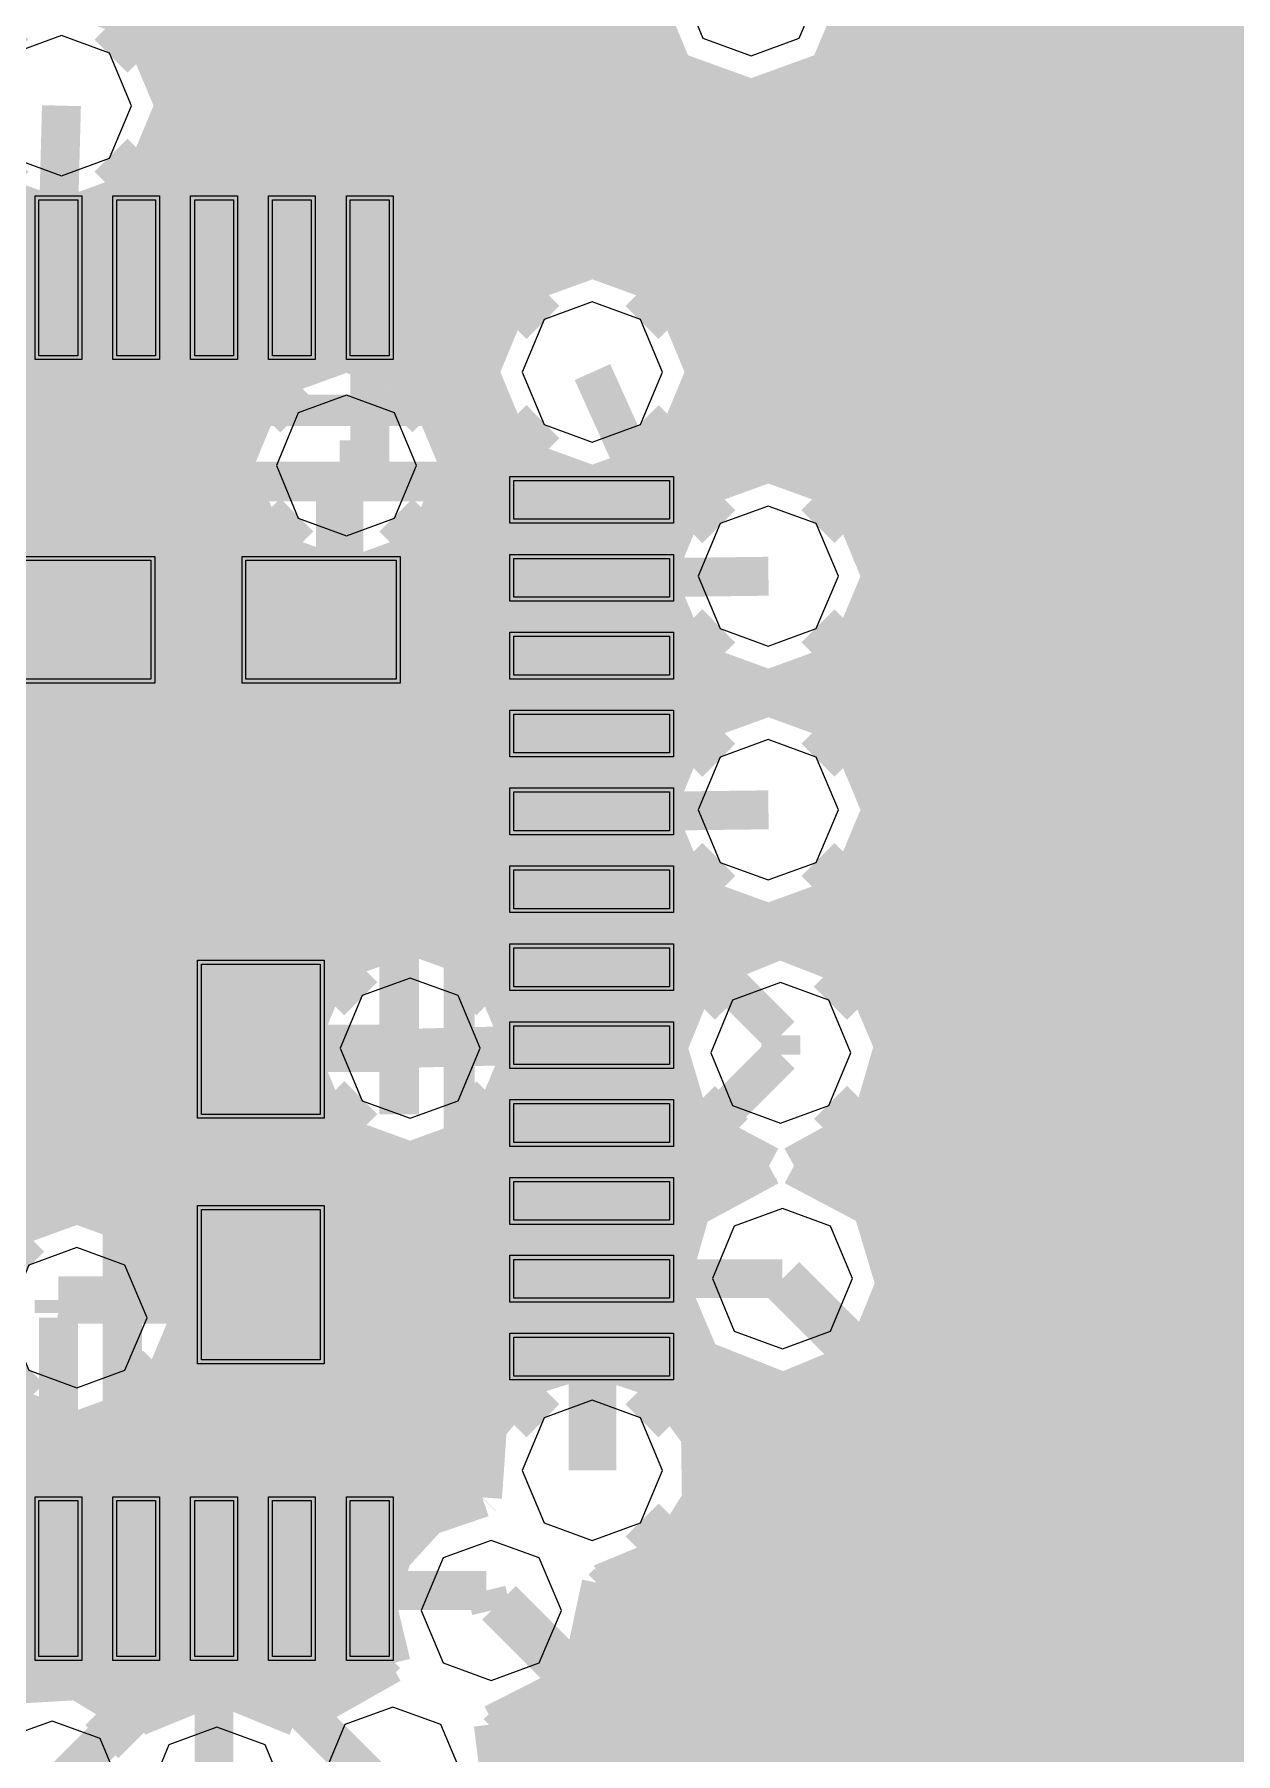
# Model space of a CAD drawing. Extents: x 0.2 to 4.14, y 0.2 to 4.15.
# Drawn here: x 1.2376 to 1.5414, y 3.1221 to 3.5566 of the extents above; entities that cross this region are included whole.
import ezdxf

# ---------------------------------------------------------------- set-up
doc = ezdxf.new("R2010")
doc.units = 0
doc.layers.get('0').update_dxf_attribs({"linetype": 'CONTINUOUS'})

msp = doc.modelspace()

# ---------------------------------------------------------------- linework, layer by layer
at = {"color": 60}
for points, const_width in [([(1.1926, 3.43604), (1.81608, 4.05951)], 0.01), ([(1.20671, 3.43744), (1.81608, 4.04682)], 0.01), ([(1.40739, 3.47265), (1.89025, 3.95551)], 0.01), ([(1.40224, 3.45481), (1.89025, 3.94276)], 0.01), ([(0.213325, 2.25315), (1.89025, 3.93007)], 0.01), ([(1.42122, 3.44829), (1.89025, 3.91732)], 0.01), ([(1.43251, 3.44683), (1.89025, 3.90462)], 0.01), ([(1.44075, 3.44239), (1.89025, 3.89187)], 0.01), ([(1.44694, 3.43582), (1.89025, 3.87912)], 0.01), ([(1.45096, 3.42708), (1.89025, 3.86643)], 0.01), ([(1.45156, 3.41499), (1.89025, 3.85368)], 0.01), ([(1.43576, 3.38644), (1.89025, 3.84099)], 0.01), ([(1.44325, 3.38118), (1.89025, 3.82824)], 0.01), ([(1.44868, 3.37392), (1.89025, 3.81549)], 0.01), ([(1.45171, 3.36421), (1.89025, 3.80279)], 0.01), ([(1.44971, 3.3495), (1.89025, 3.79004)], 0.01), ([(1.40494, 3.48292), (1.70942, 3.78743)], 0.01), ([(1.39285, 3.49625), (1.67919, 3.78267)], 0.01), ([(1.3999, 3.49061), (1.68961, 3.78033)], 0.01), ([(1.43826, 3.32536), (1.89025, 3.77735)], 0.01), ([(1.4459, 3.32026), (1.89025, 3.7646)], 0.01), ([(1.4515, 3.3131), (1.89025, 3.75185)], 0.01), ([(1.2162, 3.43419), (1.52431, 3.74229)], 0.01), ([(1.45475, 3.3036), (1.89025, 3.73915)], 0.01), ([(1.22336, 3.4286), (1.52512, 3.73036)], 0.01), ([(1.4534, 3.28956), (1.89025, 3.7264)], 0.01), ([(1.22846, 3.421), (1.52919, 3.72174)], 0.01), ([(1.26465, 3.55903), (1.42708, 3.7214)], 0.01), ([(1.27002, 3.55165), (1.43338, 3.715)], 0.01), ([(1.273, 3.54189), (1.44183, 3.71078)], 0.01), ([(1.4426, 3.26606), (1.89025, 3.71371)], 0.01), ([(1.27073, 3.52686), (1.45344, 3.70964)], 0.01), ([(1.44928, 3.25993), (1.89025, 3.70096)], 0.01), ([(1.45378, 3.25179), (1.89025, 3.68826)], 0.01), ([(1.45546, 3.24067), (1.89025, 3.67551)], 0.01), ([(1.38157, 3.15408), (1.89025, 3.66276)], 0.01), ([(1.35704, 3.11681), (1.89025, 3.65007)], 0.01), ([(1.13916, 2.88624), (1.89025, 3.63732)], 0.01), ([(0.213325, 1.94769), (1.89025, 3.62462)], 0.01), ([(1.24382, 2.96544), (1.89025, 3.61187)], 0.01), ([(1.25651, 2.96533), (1.89025, 3.59912)], 0.01), ([(1.26546, 2.96158), (1.89025, 3.58643)], 0.01), ([(1.27219, 2.95562), (1.89025, 3.57368)], 0.01), ([(1.23101, 3.41081), (1.39019, 3.56999)], 0.01), ([(1.22418, 3.55886), (1.23193, 3.55111)], 0.01181), ([(1.26476, 3.55886), (1.257, 3.55111)], 0.01181), ([(1.27686, 2.94754), (1.89025, 3.56099)], 0.01), ([(1.30794, 3.47504), (1.39193, 3.55897)], 0.01), ([(1.32156, 3.47592), (1.39654, 3.55089)], 0.01), ([(1.2787, 2.93664), (1.89025, 3.54824)], 0.01), ([(1.33089, 3.4725), (1.40321, 3.54482)], 0.01), ([(1.36957, 3.49849), (1.41211, 3.54096)], 0.01), ([(1.38341, 3.49957), (1.42458, 3.54075)], 0.01), ([(0.213325, 1.85856), (1.89025, 3.53549)], 0.01), ([(1.22418, 3.51828), (1.23193, 3.52604)], 0.01181), ([(1.26476, 3.51828), (1.257, 3.52604)], 0.01181), ([(0.213325, 1.84586), (1.89025, 3.52279)], 0.01), ([(0.342285, 1.96208), (1.89025, 3.51004)], 0.01), ([(1.10281, 3.37175), (1.24116, 3.51004)], 0.01), ([(1.11713, 3.37326), (1.25618, 3.51232)], 0.01), ([(0.356336, 1.96338), (1.89025, 3.49729)], 0.01), ([(0.365831, 1.96018), (1.89025, 3.4846)], 0.01), ([(1.33789, 3.46679), (1.35151, 3.48042)], 0.01), ([(0.372993, 1.95458), (1.89025, 3.47185)], 0.01), ([(1.34288, 3.45904), (1.35042, 3.46658)], 0.01), ([(1.22662, 3.39372), (1.28912, 3.45622)], 0.01), ([(1.34522, 3.44868), (1.35373, 3.45714)], 0.01), ([(1.33881, 3.42953), (1.35938, 3.45003)], 0.01), ([(0.213325, 2.2659), (1.39518, 3.44769)], 0.01), ([(1.07639, 3.1544), (1.36702, 3.44499)], 0.01), ([(0.213325, 2.2786), (1.37733, 3.44254)], 0.01), ([(1.03814, 3.19249), (1.28825, 3.4426)], 0.01), ([(1.40289, 3.44), (1.41069, 3.43218)], 0.01181), ([(1.44353, 3.44), (1.43576, 3.43218)], 0.01181), ([(1.05344, 3.1951), (1.29167, 3.43326)], 0.01), ([(1.06326, 3.19217), (1.29736, 3.42626)], 0.01), ([(1.07894, 3.16965), (1.33464, 3.42529)], 0.01), ([(1.07069, 3.18685), (1.30512, 3.42128)], 0.01), ([(1.07601, 3.17947), (1.31548, 3.41894)], 0.01), ([(1.12277, 3.14985), (1.39458, 3.42165)], 0.01), ([(1.24658, 3.2609), (1.39606, 3.41037)], 0.01), ([(1.40289, 3.39936), (1.41069, 3.40711)], 0.01181), ([(1.44353, 3.39936), (1.43576, 3.40711)], 0.01181), ([(1.32688, 3.3285), (1.4005, 3.40213)], 0.01), ([(1.33941, 3.32829), (1.40707, 3.39594)], 0.01), ([(1.40989, 3.38607), (1.41581, 3.39193)], 0.01), ([(1.42578, 3.38921), (1.4279, 3.39133)], 0.01), ([(1.40289, 3.38092), (1.41069, 3.37315)], 0.01181), ([(1.44353, 3.38092), (1.43576, 3.37315)], 0.01181), ([(1.34831, 3.32449), (1.39779, 3.37392)], 0.01), ([(1.35498, 3.31842), (1.39458, 3.35801)], 0.01), ([(1.35959, 3.31033), (1.3974, 3.34808)], 0.01), ([(1.40289, 3.34028), (1.41069, 3.34808)], 0.01181), ([(1.44353, 3.34028), (1.43576, 3.34808)], 0.01181), ([(1.36138, 3.29932), (1.40261, 3.3406)], 0.01), ([(0.213325, 2.13861), (1.40994, 3.33518)], 0.01), ([(1.41081, 3.32335), (1.4196, 3.33214)], 0.01), ([(1.42806, 3.32785), (1.43435, 3.33415)], 0.01), ([(1.42969, 3.27067), (1.44938, 3.28147), (1.45503, 3.301), (1.44706, 3.31972), (1.42617, 3.3279), (1.40533, 3.31939), (1.39768, 3.30057), (1.40349, 3.28114), (1.42339, 3.27061)], 0.01), ([(1.40608, 3.3195), (1.41385, 3.31174)], 0.01181), ([(1.44667, 3.3195), (1.43892, 3.31174)], 0.01181), ([(0.213325, 2.12586), (1.40224, 3.31472)], 0.01), ([(1.25781, 3.25939), (1.30452, 3.30615)], 0.01), ([(1.24148, 3.14128), (1.39768, 3.29747)], 0.01), ([(1.26606, 3.25493), (1.30474, 3.29363)], 0.01), ([(1.25233, 3.13943), (1.40022, 3.28728)], 0.01), ([(1.27219, 3.24837), (1.30859, 3.28472)], 0.01), ([(1.40608, 3.27892), (1.41385, 3.28668)], 0.01181), ([(1.44667, 3.27892), (1.43892, 3.28668)], 0.01181), ([(1.26042, 3.13471), (1.40533, 3.27968)], 0.01), ([(1.2762, 3.23958), (1.31462, 3.27806)], 0.01), ([(0.213325, 2.15132), (1.33371, 3.27169)], 0.01), ([(1.27675, 3.22743), (1.32275, 3.27344)], 0.01), ([(1.2774, 3.139), (1.41243, 3.27408)], 0.01), ([(1.43381, 3.26997), (1.43599, 3.27214)], 0.01), ([(1.42339, 3.27061), (1.40364, 3.25993), (1.39806, 3.2404), (1.40603, 3.22168), (1.42697, 3.21338), (1.44775, 3.22194), (1.4554, 3.24072), (1.44954, 3.26019), (1.42969, 3.27067)], 0.01), ([(1.42144, 3.27035), (1.42193, 3.27083)], 0.01), ([(1.22814, 3.25256), (1.23589, 3.24479)], 0.01181), ([(1.26872, 3.25256), (1.26096, 3.24479)], 0.01181), ([(1.37294, 3.22179), (1.39854, 3.24739)], 0.01), ([(1.38547, 3.22163), (1.39893, 3.23508)], 0.01), ([(1.39437, 3.21778), (1.40283, 3.22624)], 0.01), ([(1.22814, 3.21197), (1.23589, 3.21972)], 0.01181), ([(1.26872, 3.21197), (1.26096, 3.21972)], 0.01181), ([(1.38102, 3.16504), (1.39757, 3.17188), (1.40636, 3.18599), (1.40614, 3.20258), (1.39556, 3.21696), (1.37853, 3.22254), (1.36268, 3.21756), (1.35211, 3.20475), (1.35086, 3.18685)], 0.01), ([(1.40104, 3.21175), (1.4089, 3.21961)], 0.01), ([(1.3584, 3.21397), (1.36621, 3.20622)], 0.01181), ([(1.39903, 3.21397), (1.39128, 3.20622)], 0.01181), ([(1.40565, 3.20361), (1.4171, 3.21506)], 0.01), ([(1.40744, 3.19265), (1.42817, 3.21343)], 0.01), ([(0.213325, 2.16406), (1.25326, 3.20394)], 0.01), ([(1.15402, 3.11746), (1.2411, 3.20449)], 0.01), ([(1.29015, 3.139), (1.35059, 3.19949)], 0.01), ([(1.35086, 3.18685), (1.33718, 3.18218), (1.32796, 3.1721), (1.32438, 3.1589), (1.32775, 3.14486)], 0.01), ([(1.35069, 3.18685), (1.3508, 3.18696)], 0.01), ([(1.39903, 3.17339), (1.39128, 3.18115)], 0.01181), ([(1.35373, 3.12956), (1.37587, 3.14079), (1.38102, 3.16504)], 0.01), ([(1.29915, 3.13531), (1.32454, 3.16069)], 0.01), ([(1.32026, 3.14367), (1.32585, 3.14931)], 0.01), ([(1.26373, 3.13151), (1.24875, 3.14063), (1.23253, 3.13971), (1.21929, 3.13021), (1.21343, 3.11367), (1.21799, 3.09685), (1.23052, 3.08637), (1.24664, 3.08419), (1.26226, 3.09212)], 0.01), ([(1.32775, 3.14486), (1.30404, 3.13146)], 0.01), ([(1.30404, 3.13146), (1.28385, 3.13975), (1.26373, 3.13151)], 0.01), ([(1.30816, 3.09571), (1.32726, 3.08718), (1.34543, 3.0931), (1.35634, 3.10878), (1.35373, 3.12956)], 0.01), ([(1.35476, 3.12728), (1.35731, 3.12983)], 0.01)]:
    msp.add_lwpolyline(points, dxfattribs=dict(at, const_width=const_width))
at = {"color": 232}
for points, const_width in [([(1.1964, 3.43713), (1.81554, 4.05626)], 0.01), ([(1.20898, 3.43696), (1.81668, 4.04465)], 0.01), ([(1.40576, 3.48101), (1.89025, 3.9655)], 0.01), ([(1.40739, 3.46994), (1.89025, 3.95281)], 0.01), ([(0.213325, 2.26313), (1.89025, 3.94006)], 0.01), ([(0.213325, 2.25043), (1.89025, 3.92736)], 0.01), ([(1.42404, 3.44835), (1.89025, 3.91461)], 0.01), ([(1.43446, 3.44607), (1.89025, 3.90186)], 0.01), ([(1.44228, 3.44114), (1.89025, 3.88917)], 0.01), ([(1.44803, 3.43419), (1.89025, 3.87642)], 0.01), ([(1.45144, 3.42486), (1.89025, 3.86372)], 0.01), ([(1.45074, 3.4114), (1.89025, 3.85097)], 0.01), ([(1.43756, 3.38553), (1.89025, 3.83822)], 0.01), ([(1.44456, 3.37983), (1.89025, 3.82553)], 0.01), ([(1.44954, 3.37207), (1.89025, 3.81278)], 0.01), ([(1.45193, 3.36171), (1.89025, 3.80007)], 0.01), ([(1.44575, 3.34283), (1.89025, 3.78733)], 0.01), ([(1.44601, 3.55946), (1.6729, 3.78635)], 0.01), ([(1.39453, 3.49522), (1.68121, 3.7819)], 0.01), ([(1.40121, 3.48915), (1.69239, 3.78039)], 0.01), ([(1.44011, 3.32443), (1.89025, 3.77458)], 0.01), ([(1.44726, 3.3189), (1.89025, 3.76188)], 0.01), ([(1.45242, 3.31131), (1.89025, 3.74914)], 0.01), ([(1.21794, 3.43317), (1.52403, 3.73931)], 0.01), ([(1.45503, 3.30117), (1.89025, 3.73643)], 0.01), ([(1.22461, 3.42714), (1.52576, 3.72831)], 0.01), ([(1.45096, 3.2844), (1.89025, 3.72368)], 0.01), ([(1.266, 3.55761), (1.42828, 3.71989)], 0.01), ([(1.11941, 3.37283), (1.45671, 3.71018)], 0.01), ([(1.27089, 3.54981), (1.435, 3.71392)], 0.01), ([(1.27317, 3.53933), (1.44401, 3.71018)], 0.01), ([(1.44422, 3.26492), (1.89025, 3.71094)], 0.01), ([(1.45042, 3.2584), (1.89025, 3.69824)], 0.01), ([(1.45449, 3.24968), (1.89025, 3.68549)], 0.01), ([(1.45514, 3.23762), (1.89025, 3.67279)], 0.01), ([(1.38081, 3.15061), (1.89025, 3.66004)], 0.01), ([(1.35699, 3.11404), (1.89025, 3.64729)], 0.01), ([(0.213325, 1.95768), (1.89025, 3.6346)], 0.01), ([(0.213325, 1.94493), (1.89025, 3.62185)], 0.01), ([(1.24707, 2.96593), (1.89025, 3.60915)], 0.01), ([(1.25863, 2.96479), (1.89025, 3.5964)], 0.01), ([(1.22927, 3.41906), (1.39497, 3.58475)], 0.01), ([(1.26704, 2.96044), (1.89025, 3.58365)], 0.01), ([(1.27338, 2.95404), (1.89025, 3.57096)], 0.01), ([(1.23107, 3.40815), (1.39019, 3.56728)], 0.01), ([(1.27756, 2.94547), (1.89025, 3.55821)], 0.01), ([(1.31158, 3.47592), (1.39268, 3.55707)], 0.01), ([(1.32378, 3.47542), (1.39779, 3.54943)], 0.01), ([(1.27848, 2.93371), (1.89025, 3.54551)], 0.01), ([(1.33257, 3.47146), (1.40489, 3.54378)], 0.01), ([(1.37326, 3.49946), (1.41433, 3.54053)], 0.01), ([(1.38569, 3.49908), (1.42833, 3.54178)], 0.01), ([(0.213325, 1.85585), (1.89025, 3.53276)], 0.01), ([(0.213325, 1.8431), (1.89025, 3.52001)], 0.01), ([(0.213325, 2.49224), (1.23324, 3.51215)], 0.01), ([(0.346083, 1.96311), (1.89025, 3.50732)], 0.01), ([(1.10672, 3.37289), (1.24371, 3.50988)], 0.01), ([(0.358615, 1.96294), (1.89025, 3.49457)], 0.01), ([(1.3584, 3.49154), (1.36621, 3.48378)], 0.01181), ([(1.39903, 3.49154), (1.39128, 3.48378)], 0.01181), ([(0.367567, 1.95915), (1.89025, 3.48188)], 0.01), ([(1.33914, 3.46533), (1.35053, 3.47667)], 0.01), ([(0.37424, 1.95313), (1.89025, 3.46912)], 0.01), ([(1.29622, 3.46793), (1.30398, 3.46018)], 0.01181), ([(1.33681, 3.46793), (1.32905, 3.46018)], 0.01181), ([(1.34364, 3.45708), (1.35086, 3.46431)], 0.01), ([(1.3584, 3.45096), (1.36621, 3.45871)], 0.01181), ([(1.39903, 3.45096), (1.39128, 3.45871)], 0.01181), ([(1.34522, 3.4459), (1.35476, 3.45546)], 0.01), ([(1.03776, 3.2021), (1.28825, 3.45258)], 0.01), ([(1.0791, 3.1671), (1.36084, 3.44878)], 0.01), ([(0.213325, 2.28863), (1.36898, 3.44422)], 0.01), ([(0.213325, 2.27588), (1.38005, 3.44254)], 0.01), ([(1.04253, 3.19413), (1.28874, 3.44038)], 0.01), ([(1.29622, 3.42731), (1.30398, 3.43511)], 0.01181), ([(1.33681, 3.42731), (1.32905, 3.43511)], 0.01181), ([(1.05583, 3.19472), (1.2927, 3.43158)], 0.01), ([(1.06505, 3.19119), (1.29883, 3.42497)], 0.01), ([(1.07199, 3.18544), (1.30707, 3.42051)], 0.01), ([(1.07688, 3.17757), (1.31825, 3.41894)], 0.01), ([(1.22976, 3.25412), (1.39453, 3.41883)], 0.01), ([(1.24935, 3.26096), (1.39681, 3.40842)], 0.01), ([(1.33008, 3.329), (1.40175, 3.40061)], 0.01), ([(1.34152, 3.32769), (1.40875, 3.39486)], 0.01), ([(1.41456, 3.38803), (1.41803, 3.39144)], 0.01), ([(1.42822, 3.38889), (1.43147, 3.39214)], 0.01), ([(1.34993, 3.32335), (1.39583, 3.36925)], 0.01), ([(1.35617, 3.31689), (1.39492, 3.35562)], 0.01), ([(1.3603, 3.30826), (1.39833, 3.34631)], 0.01), ([(1.36111, 3.29633), (1.40403, 3.33925)], 0.01), ([(1.43056, 3.32758), (1.44103, 3.33811)], 0.01), ([(0.213325, 2.13585), (1.41178, 3.33431)], 0.01), ([(1.41629, 3.32611), (1.42215, 3.33192)], 0.01), ([(1.42969, 3.27067), (1.44938, 3.28147), (1.45503, 3.301), (1.44706, 3.31972), (1.42617, 3.3279), (1.40533, 3.31939), (1.39768, 3.30057), (1.40349, 3.28114), (1.42339, 3.27061)], 0.01), ([(1.31234, 3.32069), (1.32015, 3.31287)], 0.01181), ([(1.35297, 3.32069), (1.34522, 3.31287)], 0.01181), ([(1.22754, 3.13732), (1.39947, 3.30925)], 0.01), ([(1.25977, 3.25863), (1.30404, 3.30294)], 0.01), ([(1.24419, 3.14122), (1.39794, 3.29503)], 0.01), ([(1.26752, 3.25369), (1.30534, 3.2915)], 0.01), ([(1.31234, 3.28006), (1.32015, 3.28788)], 0.01181), ([(1.35297, 3.28006), (1.34522, 3.28788)], 0.01181), ([(1.25429, 3.13861), (1.40115, 3.28549)], 0.01), ([(1.27327, 3.24669), (1.30968, 3.28315)], 0.01), ([(1.26183, 3.13346), (1.40668, 3.27826)], 0.01), ([(1.27669, 3.23736), (1.31619, 3.27686)], 0.01), ([(0.213325, 2.1486), (1.3367, 3.27192)], 0.01), ([(1.27588, 3.22385), (1.32482, 3.27279)], 0.01), ([(1.28065, 3.13954), (1.41428, 3.27317)], 0.01), ([(1.43593, 3.26932), (1.44119, 3.27458)], 0.01), ([(1.42339, 3.27061), (1.40364, 3.25993), (1.39806, 3.2404), (1.40603, 3.22168), (1.42697, 3.21338), (1.44775, 3.22194), (1.4554, 3.24072), (1.44954, 3.26019), (1.42969, 3.27067)], 0.01), ([(1.37614, 3.22228), (1.39811, 3.24425)], 0.01), ([(1.38759, 3.22103), (1.39953, 3.23296)], 0.01), ([(1.39594, 3.21664), (1.40397, 3.22467)], 0.01), ([(1.38102, 3.16504), (1.39757, 3.17188), (1.40636, 3.18599), (1.40614, 3.20258), (1.39556, 3.21696), (1.37853, 3.22254), (1.36268, 3.21756), (1.35211, 3.20475), (1.35086, 3.18685)], 0.01), ([(1.40224, 3.21018), (1.41049, 3.21847)], 0.01), ([(1.40636, 3.20156), (1.41917, 3.21442)], 0.01), ([(1.40717, 3.18967), (1.43126, 3.21376)], 0.01), ([(1.1537, 3.12711), (1.234, 3.20742)], 0.01), ([(0.213325, 2.16135), (1.25684, 3.20481)], 0.01), ([(1.15337, 3.1141), (1.24333, 3.204)], 0.01), ([(1.29232, 3.13846), (1.35015, 3.19629)], 0.01), ([(1.35086, 3.18685), (1.33718, 3.18218), (1.32796, 3.1721), (1.32438, 3.1589), (1.32775, 3.14486)], 0.01), ([(1.35373, 3.12956), (1.37587, 3.14079), (1.38102, 3.16504)], 0.01), ([(1.38129, 3.16379), (1.38276, 3.16525)], 0.01), ([(1.30078, 3.13422), (1.32444, 3.15782)], 0.01), ([(1.32378, 3.14447), (1.32661, 3.14729)], 0.01), ([(1.26373, 3.13151), (1.24875, 3.14063), (1.23253, 3.13971), (1.21929, 3.13021), (1.21343, 3.11367), (1.21799, 3.09685), (1.23052, 3.08637), (1.24664, 3.08419), (1.26226, 3.09212)], 0.01), ([(1.32775, 3.14486), (1.30404, 3.13146)], 0.01), ([(1.30404, 3.13146), (1.28385, 3.13975), (1.26373, 3.13151)], 0.01), ([(1.26242, 3.13286), (1.25467, 3.12511)], 0.01181), ([(1.30816, 3.09571), (1.32726, 3.08718), (1.34543, 3.0931), (1.35634, 3.10878), (1.35373, 3.12956)], 0.01), ([(1.35552, 3.12532), (1.36079, 3.13058)], 0.01)]:
    msp.add_lwpolyline(points, dxfattribs=dict(at, const_width=const_width))
at = {"color": 40}
for points, const_width in [([(1.34766, 3.60596), (1.34766, 3.46371)], 0.00984), ([(1.28304, 3.49507), (1.28304, 3.56543)], 0.00984), ([(1.24371, 3.50982), (1.24447, 3.53857)], 0.00984), ([(1.24371, 3.49507), (1.24371, 3.50982)], 0.00984), ([(1.32243, 3.44803), (1.32243, 3.49507)], 0.00984), ([(1.37874, 3.47125), (1.39328, 3.43896)], 0.00984), ([(1.34766, 3.40886), (1.34766, 3.46371)], 0.00984), ([(1.31652, 3.44764), (1.3189, 3.44764)], 0.012), ([(1.3189, 3.44764), (1.3189, 3.44803)], 0.012), ([(1.3189, 3.44803), (1.32243, 3.44803)], 0.012), ([(1.37853, 3.43896), (1.39328, 3.43896)], 0.00984), ([(1.37853, 3.41928), (1.39328, 3.41928)], 0.00984), ([(1.39328, 3.41928), (1.42324, 3.41965)], 0.00984), ([(1.21701, 3.27821), (1.34766, 3.40886)], 0.00984), ([(1.37853, 3.36025), (1.39328, 3.36025)], 0.00984), ([(1.39328, 3.36025), (1.42324, 3.36062)], 0.00984), ([(1.37853, 3.32086), (1.40913, 3.32086)], 0.00984), ([(1.40913, 3.32086), (1.42637, 3.3036)], 0.00984), ([(1.42637, 3.3036), (1.42637, 3.29921)], 0.00984), ([(1.33268, 3.30035), (1.36377, 3.30117)], 0.00984), ([(1.36377, 3.30117), (1.37853, 3.30117)], 0.00984), ([(1.40913, 3.28147), (1.42637, 3.29872)], 0.00984), ([(1.42637, 3.29872), (1.42637, 3.29921)], 0.00984), ([(1.37853, 3.28147), (1.36377, 3.28147)], 0.00984), ([(1.36377, 3.28147), (1.36377, 3.26178)], 0.00984), ([(1.37853, 3.28147), (1.40913, 3.28147)], 0.00984), ([(1.36377, 3.26178), (1.37853, 3.26178)], 0.00984), ([(1.37853, 3.24214), (1.42676, 3.24214)], 0.00984), ([(1.24371, 3.16635), (1.24371, 3.23226)], 0.00984), ([(1.24371, 3.23226), (1.24843, 3.23226)], 0.00984), ([(1.37853, 3.22244), (1.37874, 3.22244)], 0.012), ([(1.37874, 3.22244), (1.37874, 3.19368)], 0.012), ([(1.26335, 3.13385), (1.26335, 3.16635)], 0.00984), ([(1.28304, 3.16635), (1.28304, 3.111)], 0.00984), ([(1.30273, 3.16635), (1.30273, 3.13569)], 0.00984), ([(1.32243, 3.16635), (1.32243, 3.1626)], 0.00984), ([(1.32243, 3.1626), (1.32324, 3.16336)], 0.00984), ([(1.32324, 3.16336), (1.35194, 3.16336)], 0.00984), ([(1.35194, 3.16336), (1.35314, 3.15826)], 0.00984), ([(1.24213, 3.11257), (1.26335, 3.13385)], 0.00984), ([(1.30273, 3.13569), (1.3253, 3.11313)], 0.00984)]:
    msp.add_lwpolyline(points, dxfattribs=dict(at, const_width=const_width))
at = {"color": 232, "const_width": 0.01}
for points in [[(1.4476, 3.5689), (1.43858, 3.59044), (1.41889, 3.5976), (1.39914, 3.59044), (1.39019, 3.5689), (1.39914, 3.54736), (1.41889, 3.54021), (1.43858, 3.54736), (1.4476, 3.5689)], [(1.4476, 3.5689), (1.43858, 3.59044), (1.41889, 3.5976), (1.39914, 3.59044), (1.39019, 3.5689), (1.39914, 3.54736), (1.41889, 3.54021), (1.43858, 3.54736), (1.4476, 3.5689)], [(1.27317, 3.53857), (1.26416, 3.56011), (1.24447, 3.56728), (1.22472, 3.56011), (1.21577, 3.53857), (1.22472, 3.51704), (1.24447, 3.50988), (1.26416, 3.51704), (1.27317, 3.53857)], [(1.27317, 3.53857), (1.26416, 3.56011), (1.24447, 3.56728), (1.22472, 3.56011), (1.21577, 3.53857), (1.22472, 3.51704), (1.24447, 3.50988), (1.26416, 3.51704), (1.27317, 3.53857)], [(1.40744, 3.47125), (1.39844, 3.49283), (1.37874, 3.5), (1.359, 3.49283), (1.35004, 3.47125), (1.359, 3.44971), (1.37874, 3.44254), (1.39844, 3.44971), (1.40744, 3.47125)], [(1.40744, 3.47125), (1.39844, 3.49283), (1.37874, 3.5), (1.359, 3.49283), (1.35004, 3.47125), (1.359, 3.44971), (1.37874, 3.44254), (1.39844, 3.44971), (1.40744, 3.47125)], [(1.34522, 3.44764), (1.33621, 3.46918), (1.31652, 3.47635), (1.29677, 3.46918), (1.28782, 3.44764), (1.29677, 3.42611), (1.31652, 3.41894), (1.33621, 3.42611), (1.34522, 3.44764)], [(1.34522, 3.44764), (1.33621, 3.46918), (1.31652, 3.47635), (1.29677, 3.46918), (1.28782, 3.44764), (1.29677, 3.42611), (1.31652, 3.41894), (1.33621, 3.42611), (1.34522, 3.44764)], [(1.45193, 3.41965), (1.44293, 3.44125), (1.42324, 3.4484), (1.40349, 3.44125), (1.39453, 3.41965), (1.40349, 3.39817), (1.42324, 3.391), (1.44293, 3.39817), (1.45193, 3.41965)], [(1.45193, 3.41965), (1.44293, 3.44125), (1.42324, 3.4484), (1.40349, 3.44125), (1.39453, 3.41965), (1.40349, 3.39817), (1.42324, 3.391), (1.44293, 3.39817), (1.45193, 3.41965)], [(1.45193, 3.36062), (1.44293, 3.38217), (1.42324, 3.38932), (1.40349, 3.38217), (1.39453, 3.36062), (1.40349, 3.33908), (1.42324, 3.33192), (1.44293, 3.33908), (1.45193, 3.36062)], [(1.45193, 3.36062), (1.44293, 3.38217), (1.42324, 3.38932), (1.40349, 3.38217), (1.39453, 3.36062), (1.40349, 3.33908), (1.42324, 3.33192), (1.44293, 3.33908), (1.45193, 3.36062)], [(1.36138, 3.30035), (1.35238, 3.32194), (1.33263, 3.3291), (1.31288, 3.32194), (1.30393, 3.30035), (1.31288, 3.27886), (1.33263, 3.27169), (1.35238, 3.27886), (1.36138, 3.30035)], [(1.36138, 3.30035), (1.35238, 3.32194), (1.33263, 3.3291), (1.31288, 3.32194), (1.30393, 3.30035), (1.31288, 3.27886), (1.33263, 3.27169), (1.35238, 3.27886), (1.36138, 3.30035)], [(1.27713, 3.23226), (1.26812, 3.25385), (1.24837, 3.26101), (1.22862, 3.25385), (1.21967, 3.23226), (1.22862, 3.21072), (1.24837, 3.20356), (1.26812, 3.21072), (1.27713, 3.23226)], [(1.27713, 3.23226), (1.26812, 3.25385), (1.24837, 3.26101), (1.22862, 3.25385), (1.21967, 3.23226), (1.22862, 3.21072), (1.24837, 3.20356), (1.26812, 3.21072), (1.27713, 3.23226)]]:
    msp.add_lwpolyline(points, close=True, dxfattribs=at)
at = {"color": 60, "const_width": 0.01}
for points in [[(1.4476, 3.5689), (1.43858, 3.59044), (1.41889, 3.5976), (1.39914, 3.59044), (1.39019, 3.5689), (1.39914, 3.54736), (1.41889, 3.54021), (1.43858, 3.54736), (1.4476, 3.5689)], [(1.4476, 3.5689), (1.43858, 3.59044), (1.41889, 3.5976), (1.39914, 3.59044), (1.39019, 3.5689), (1.39914, 3.54736), (1.41889, 3.54021), (1.43858, 3.54736), (1.4476, 3.5689)], [(1.27317, 3.53857), (1.26416, 3.56011), (1.24447, 3.56728), (1.22472, 3.56011), (1.21577, 3.53857), (1.22472, 3.51704), (1.24447, 3.50988), (1.26416, 3.51704), (1.27317, 3.53857)], [(1.27317, 3.53857), (1.26416, 3.56011), (1.24447, 3.56728), (1.22472, 3.56011), (1.21577, 3.53857), (1.22472, 3.51704), (1.24447, 3.50988), (1.26416, 3.51704), (1.27317, 3.53857)], [(1.40744, 3.47125), (1.39844, 3.49283), (1.37874, 3.5), (1.359, 3.49283), (1.35004, 3.47125), (1.359, 3.44971), (1.37874, 3.44254), (1.39844, 3.44971), (1.40744, 3.47125)], [(1.40744, 3.47125), (1.39844, 3.49283), (1.37874, 3.5), (1.359, 3.49283), (1.35004, 3.47125), (1.359, 3.44971), (1.37874, 3.44254), (1.39844, 3.44971), (1.40744, 3.47125)], [(1.34522, 3.44764), (1.33621, 3.46918), (1.31652, 3.47635), (1.29677, 3.46918), (1.28782, 3.44764), (1.29677, 3.42611), (1.31652, 3.41894), (1.33621, 3.42611), (1.34522, 3.44764)], [(1.34522, 3.44764), (1.33621, 3.46918), (1.31652, 3.47635), (1.29677, 3.46918), (1.28782, 3.44764), (1.29677, 3.42611), (1.31652, 3.41894), (1.33621, 3.42611), (1.34522, 3.44764)], [(1.45193, 3.41965), (1.44293, 3.44125), (1.42324, 3.4484), (1.40349, 3.44125), (1.39453, 3.41965), (1.40349, 3.39817), (1.42324, 3.391), (1.44293, 3.39817), (1.45193, 3.41965)], [(1.45193, 3.41965), (1.44293, 3.44125), (1.42324, 3.4484), (1.40349, 3.44125), (1.39453, 3.41965), (1.40349, 3.39817), (1.42324, 3.391), (1.44293, 3.39817), (1.45193, 3.41965)], [(1.45193, 3.36062), (1.44293, 3.38217), (1.42324, 3.38932), (1.40349, 3.38217), (1.39453, 3.36062), (1.40349, 3.33908), (1.42324, 3.33192), (1.44293, 3.33908), (1.45193, 3.36062)], [(1.45193, 3.36062), (1.44293, 3.38217), (1.42324, 3.38932), (1.40349, 3.38217), (1.39453, 3.36062), (1.40349, 3.33908), (1.42324, 3.33192), (1.44293, 3.33908), (1.45193, 3.36062)], [(1.36138, 3.30035), (1.35238, 3.32194), (1.33263, 3.3291), (1.31288, 3.32194), (1.30393, 3.30035), (1.31288, 3.27886), (1.33263, 3.27169), (1.35238, 3.27886), (1.36138, 3.30035)], [(1.36138, 3.30035), (1.35238, 3.32194), (1.33263, 3.3291), (1.31288, 3.32194), (1.30393, 3.30035), (1.31288, 3.27886), (1.33263, 3.27169), (1.35238, 3.27886), (1.36138, 3.30035)], [(1.27713, 3.23226), (1.26812, 3.25385), (1.24837, 3.26101), (1.22862, 3.25385), (1.21967, 3.23226), (1.22862, 3.21072), (1.24837, 3.20356), (1.26812, 3.21072), (1.27713, 3.23226)], [(1.27713, 3.23226), (1.26812, 3.25385), (1.24837, 3.26101), (1.22862, 3.25385), (1.21967, 3.23226), (1.22862, 3.21072), (1.24837, 3.20356), (1.26812, 3.21072), (1.27713, 3.23226)]]:
    msp.add_lwpolyline(points, close=True, dxfattribs=at)
at = {"color": 40}
for points in [[(1.43664, 3.5689), (1.43104, 3.58219), (1.41889, 3.58664), (1.40668, 3.58219), (1.40115, 3.5689), (1.40668, 3.55561), (1.41889, 3.55117), (1.43104, 3.55561), (1.43664, 3.5689)], [(1.26221, 3.53857), (1.25662, 3.55186), (1.24447, 3.55632), (1.23231, 3.55186), (1.22678, 3.53857), (1.23231, 3.52528), (1.24447, 3.52083), (1.25662, 3.52528), (1.26221, 3.53857)], [(1.23877, 3.51475), (1.24859, 3.51475), (1.24859, 3.47538), (1.23877, 3.47538), (1.23877, 3.51475)], [(1.25846, 3.51475), (1.26828, 3.51475), (1.26828, 3.47538), (1.25846, 3.47538), (1.25846, 3.51475)], [(1.27816, 3.51475), (1.28798, 3.51475), (1.28798, 3.47538), (1.27816, 3.47538), (1.27816, 3.51475)], [(1.2978, 3.51475), (1.30762, 3.51475), (1.30762, 3.47538), (1.2978, 3.47538), (1.2978, 3.51475)], [(1.31749, 3.51475), (1.32731, 3.51475), (1.32731, 3.47538), (1.31749, 3.47538), (1.31749, 3.51475)], [(1.39643, 3.47125), (1.39085, 3.48454), (1.37869, 3.48899), (1.36654, 3.48454), (1.361, 3.47125), (1.36654, 3.45801), (1.37869, 3.45356), (1.39085, 3.45801), (1.39643, 3.47125)], [(1.33426, 3.44764), (1.32867, 3.46094), (1.31652, 3.46539), (1.30436, 3.46094), (1.29883, 3.44764), (1.30436, 3.43435), (1.31652, 3.4299), (1.32867, 3.43435), (1.33426, 3.44764)], [(1.35883, 3.44385), (1.39822, 3.44385), (1.39822, 3.43403), (1.35883, 3.43403), (1.35883, 3.44385)], [(1.44092, 3.41965), (1.43533, 3.433), (1.42318, 3.43739), (1.41103, 3.433), (1.40549, 3.41965), (1.41103, 3.40642), (1.42318, 3.40196), (1.43533, 3.40642), (1.44092, 3.41965)], [(1.35883, 3.42415), (1.39822, 3.42415), (1.39822, 3.41433), (1.35883, 3.41433), (1.35883, 3.42415)], [(1.35883, 3.40451), (1.39822, 3.40451), (1.39822, 3.39469), (1.35883, 3.39469), (1.35883, 3.40451)], [(1.35883, 3.38482), (1.39822, 3.38482), (1.39822, 3.375), (1.35883, 3.375), (1.35883, 3.38482)], [(1.44092, 3.36062), (1.43533, 3.37392), (1.42318, 3.37836), (1.41103, 3.37392), (1.40549, 3.36062), (1.41103, 3.34733), (1.42318, 3.34289), (1.43533, 3.34733), (1.44092, 3.36062)], [(1.35883, 3.36513), (1.39822, 3.36513), (1.39822, 3.35531), (1.35883, 3.35531), (1.35883, 3.36513)], [(1.35883, 3.34543), (1.39822, 3.34543), (1.39822, 3.33561), (1.35883, 3.33561), (1.35883, 3.34543)], [(1.35883, 3.32574), (1.39822, 3.32574), (1.39822, 3.31592), (1.35883, 3.31592), (1.35883, 3.32574)], [(1.35037, 3.30035), (1.34478, 3.31369), (1.33263, 3.31808), (1.32048, 3.31369), (1.31494, 3.30035), (1.32048, 3.28711), (1.33263, 3.28267), (1.34478, 3.28711), (1.35037, 3.30035)], [(1.44407, 3.29921), (1.43847, 3.3125), (1.42632, 3.31694), (1.41417, 3.3125), (1.40864, 3.29921), (1.41417, 3.28592), (1.42632, 3.28147), (1.43847, 3.28592), (1.44407, 3.29921)], [(1.35883, 3.30604), (1.39822, 3.30604), (1.39822, 3.29622), (1.35883, 3.29622), (1.35883, 3.30604)], [(1.35883, 3.2864), (1.39822, 3.2864), (1.39822, 3.27658), (1.35883, 3.27658), (1.35883, 3.2864)], [(1.35883, 3.26671), (1.39822, 3.26671), (1.39822, 3.25689), (1.35883, 3.25689), (1.35883, 3.26671)], [(1.4445, 3.24214), (1.43892, 3.25543), (1.42676, 3.25988), (1.41461, 3.25543), (1.40907, 3.24214), (1.41461, 3.22885), (1.42676, 3.22439), (1.43892, 3.22885), (1.4445, 3.24214)], [(1.26611, 3.23226), (1.26052, 3.24556), (1.24837, 3.25), (1.23622, 3.24556), (1.23069, 3.23226), (1.23622, 3.21903), (1.24837, 3.21457), (1.26052, 3.21903), (1.26611, 3.23226)], [(1.35883, 3.24701), (1.39822, 3.24701), (1.39822, 3.23719), (1.35883, 3.23719), (1.35883, 3.24701)], [(1.35883, 3.22732), (1.39822, 3.22732), (1.39822, 3.2175), (1.35883, 3.2175), (1.35883, 3.22732)], [(1.39643, 3.19368), (1.39085, 3.20697), (1.37869, 3.21143), (1.36654, 3.20697), (1.361, 3.19368), (1.36654, 3.18044), (1.37869, 3.176), (1.39085, 3.18044), (1.39643, 3.19368)], [(1.23877, 3.18604), (1.24859, 3.18604), (1.24859, 3.14665), (1.23877, 3.14665), (1.23877, 3.18604)], [(1.25846, 3.18604), (1.26828, 3.18604), (1.26828, 3.14665), (1.25846, 3.14665), (1.25846, 3.18604)], [(1.27816, 3.18604), (1.28798, 3.18604), (1.28798, 3.14665), (1.27816, 3.14665), (1.27816, 3.18604)], [(1.2978, 3.18604), (1.30762, 3.18604), (1.30762, 3.14665), (1.2978, 3.14665), (1.2978, 3.18604)], [(1.31749, 3.18604), (1.32731, 3.18604), (1.32731, 3.14665), (1.31749, 3.14665), (1.31749, 3.18604)], [(1.37088, 3.15826), (1.36529, 3.17156), (1.35314, 3.176), (1.34098, 3.17156), (1.33545, 3.15826), (1.34098, 3.14501), (1.35314, 3.14057), (1.36529, 3.14501), (1.37088, 3.15826)], [(1.34603, 3.1161), (1.34044, 3.12944), (1.32829, 3.13385), (1.31613, 3.12944), (1.3106, 3.1161), (1.31613, 3.10286), (1.32829, 3.09842), (1.34044, 3.10286), (1.34603, 3.1161)], [(1.25982, 3.11257), (1.25423, 3.12592), (1.24208, 3.13032), (1.22993, 3.12592), (1.22439, 3.11257), (1.22993, 3.09933), (1.24208, 3.09489), (1.25423, 3.09933), (1.25982, 3.11257)], [(1.30154, 3.111), (1.29595, 3.12429), (1.2838, 3.12875), (1.27165, 3.12429), (1.26611, 3.111), (1.27165, 3.09776), (1.2838, 3.09332), (1.29595, 3.09776), (1.30154, 3.111)]]:
    msp.add_lwpolyline(points, close=True, dxfattribs=at)
at = {"color": 13}
for points in [[(1.43664, 3.5689), (1.43104, 3.58219), (1.41889, 3.58664), (1.40668, 3.58219), (1.40115, 3.5689), (1.40668, 3.55561), (1.41889, 3.55117), (1.43104, 3.55561), (1.43664, 3.5689)], [(1.26221, 3.53857), (1.25662, 3.55186), (1.24447, 3.55632), (1.23231, 3.55186), (1.22678, 3.53857), (1.23231, 3.52528), (1.24447, 3.52083), (1.25662, 3.52528), (1.26221, 3.53857)], [(1.39643, 3.47125), (1.39085, 3.48454), (1.37869, 3.48899), (1.36654, 3.48454), (1.361, 3.47125), (1.36654, 3.45801), (1.37869, 3.45356), (1.39085, 3.45801), (1.39643, 3.47125)], [(1.33426, 3.44764), (1.32867, 3.46094), (1.31652, 3.46539), (1.30436, 3.46094), (1.29883, 3.44764), (1.30436, 3.43435), (1.31652, 3.4299), (1.32867, 3.43435), (1.33426, 3.44764)], [(1.44092, 3.41965), (1.43533, 3.433), (1.42318, 3.43739), (1.41103, 3.433), (1.40549, 3.41965), (1.41103, 3.40642), (1.42318, 3.40196), (1.43533, 3.40642), (1.44092, 3.41965)], [(1.22911, 3.42367), (1.26709, 3.42367), (1.26709, 3.39367), (1.22911, 3.39367), (1.22911, 3.42367)], [(1.29112, 3.42367), (1.3291, 3.42367), (1.3291, 3.39367), (1.29112, 3.39367), (1.29112, 3.42367)], [(1.44092, 3.36062), (1.43533, 3.37392), (1.42318, 3.37836), (1.41103, 3.37392), (1.40549, 3.36062), (1.41103, 3.34733), (1.42318, 3.34289), (1.43533, 3.34733), (1.44092, 3.36062)], [(1.27989, 3.32161), (1.3099, 3.32161), (1.3099, 3.28364), (1.27989, 3.28364), (1.27989, 3.32161)], [(1.35037, 3.30035), (1.34478, 3.31369), (1.33263, 3.31808), (1.32048, 3.31369), (1.31494, 3.30035), (1.32048, 3.28711), (1.33263, 3.28267), (1.34478, 3.28711), (1.35037, 3.30035)], [(1.44407, 3.29921), (1.43847, 3.3125), (1.42632, 3.31694), (1.41417, 3.3125), (1.40864, 3.29921), (1.41417, 3.28592), (1.42632, 3.28147), (1.43847, 3.28592), (1.44407, 3.29921)], [(1.27989, 3.2596), (1.3099, 3.2596), (1.3099, 3.22163), (1.27989, 3.22163), (1.27989, 3.2596)], [(1.4445, 3.24214), (1.43892, 3.25543), (1.42676, 3.25988), (1.41461, 3.25543), (1.40907, 3.24214), (1.41461, 3.22885), (1.42676, 3.22439), (1.43892, 3.22885), (1.4445, 3.24214)], [(1.26611, 3.23226), (1.26052, 3.24556), (1.24837, 3.25), (1.23622, 3.24556), (1.23069, 3.23226), (1.23622, 3.21903), (1.24837, 3.21457), (1.26052, 3.21903), (1.26611, 3.23226)], [(1.39643, 3.19368), (1.39085, 3.20697), (1.37869, 3.21143), (1.36654, 3.20697), (1.361, 3.19368), (1.36654, 3.18044), (1.37869, 3.176), (1.39085, 3.18044), (1.39643, 3.19368)], [(1.37088, 3.15826), (1.36529, 3.17156), (1.35314, 3.176), (1.34098, 3.17156), (1.33545, 3.15826), (1.34098, 3.14501), (1.35314, 3.14057), (1.36529, 3.14501), (1.37088, 3.15826)], [(1.34603, 3.1161), (1.34044, 3.12944), (1.32829, 3.13385), (1.31613, 3.12944), (1.3106, 3.1161), (1.31613, 3.10286), (1.32829, 3.09842), (1.34044, 3.10286), (1.34603, 3.1161)], [(1.25982, 3.11257), (1.25423, 3.12592), (1.24208, 3.13032), (1.22993, 3.12592), (1.22439, 3.11257), (1.22993, 3.09933), (1.24208, 3.09489), (1.25423, 3.09933), (1.25982, 3.11257)], [(1.30154, 3.111), (1.29595, 3.12429), (1.2838, 3.12875), (1.27165, 3.12429), (1.26611, 3.111), (1.27165, 3.09776), (1.2838, 3.09332), (1.29595, 3.09776), (1.30154, 3.111)]]:
    msp.add_lwpolyline(points, close=True, dxfattribs=at)
at = {"color": 60}
for points in [[(1.26221, 3.53857), (1.25662, 3.55186), (1.24447, 3.55632), (1.23231, 3.55186), (1.22678, 3.53857), (1.23231, 3.52528), (1.24447, 3.52083), (1.25662, 3.52528), (1.26221, 3.53857)], [(1.44092, 3.41965), (1.43533, 3.433), (1.42318, 3.43739), (1.41103, 3.433), (1.40549, 3.41965), (1.41103, 3.40642), (1.42318, 3.40196), (1.43533, 3.40642), (1.44092, 3.41965)], [(1.44092, 3.36062), (1.43533, 3.37392), (1.42318, 3.37836), (1.41103, 3.37392), (1.40549, 3.36062), (1.41103, 3.34733), (1.42318, 3.34289), (1.43533, 3.34733), (1.44092, 3.36062)], [(1.44407, 3.29921), (1.43847, 3.3125), (1.42632, 3.31694), (1.41417, 3.3125), (1.40864, 3.29921), (1.41417, 3.28592), (1.42632, 3.28147), (1.43847, 3.28592), (1.44407, 3.29921)], [(1.26611, 3.23226), (1.26052, 3.24556), (1.24837, 3.25), (1.23622, 3.24556), (1.23069, 3.23226), (1.23622, 3.21903), (1.24837, 3.21457), (1.26052, 3.21903), (1.26611, 3.23226)], [(1.39643, 3.19368), (1.39085, 3.20697), (1.37869, 3.21143), (1.36654, 3.20697), (1.361, 3.19368), (1.36654, 3.18044), (1.37869, 3.176), (1.39085, 3.18044), (1.39643, 3.19368)]]:
    msp.add_lwpolyline(points, close=True, dxfattribs=at)
at = {"color": 151}
for points in [[(1.23779, 3.51579), (1.24962, 3.51579), (1.24962, 3.47439), (1.23779, 3.47439), (1.23779, 3.51579)], [(1.25743, 3.51579), (1.26926, 3.51579), (1.26926, 3.47439), (1.25743, 3.47439), (1.25743, 3.51579)], [(1.27713, 3.51579), (1.28895, 3.51579), (1.28895, 3.47439), (1.27713, 3.47439), (1.27713, 3.51579)], [(1.29682, 3.51579), (1.30865, 3.51579), (1.30865, 3.47439), (1.29682, 3.47439), (1.29682, 3.51579)], [(1.31652, 3.51579), (1.32834, 3.51579), (1.32834, 3.47439), (1.31652, 3.47439), (1.31652, 3.51579)], [(1.35786, 3.44488), (1.39925, 3.44488), (1.39925, 3.43306), (1.35786, 3.43306), (1.35786, 3.44488)], [(1.35786, 3.42518), (1.39925, 3.42518), (1.39925, 3.41336), (1.35786, 3.41336), (1.35786, 3.42518)], [(1.35786, 3.40549), (1.39925, 3.40549), (1.39925, 3.39367), (1.35786, 3.39367), (1.35786, 3.40549)], [(1.35786, 3.38579), (1.39925, 3.38579), (1.39925, 3.37397), (1.35786, 3.37397), (1.35786, 3.38579)], [(1.35786, 3.36615), (1.39925, 3.36615), (1.39925, 3.35433), (1.35786, 3.35433), (1.35786, 3.36615)], [(1.35786, 3.34646), (1.39925, 3.34646), (1.39925, 3.33464), (1.35786, 3.33464), (1.35786, 3.34646)], [(1.35786, 3.32676), (1.39925, 3.32676), (1.39925, 3.31494), (1.35786, 3.31494), (1.35786, 3.32676)], [(1.35786, 3.30707), (1.39925, 3.30707), (1.39925, 3.29525), (1.35786, 3.29525), (1.35786, 3.30707)], [(1.35786, 3.28737), (1.39925, 3.28737), (1.39925, 3.27556), (1.35786, 3.27556), (1.35786, 3.28737)], [(1.35786, 3.26768), (1.39925, 3.26768), (1.39925, 3.25586), (1.35786, 3.25586), (1.35786, 3.26768)], [(1.35786, 3.24804), (1.39925, 3.24804), (1.39925, 3.23622), (1.35786, 3.23622), (1.35786, 3.24804)], [(1.35786, 3.22835), (1.39925, 3.22835), (1.39925, 3.21653), (1.35786, 3.21653), (1.35786, 3.22835)], [(1.23779, 3.18701), (1.24962, 3.18701), (1.24962, 3.14561), (1.23779, 3.14561), (1.23779, 3.18701)], [(1.25743, 3.18701), (1.26926, 3.18701), (1.26926, 3.14561), (1.25743, 3.14561), (1.25743, 3.18701)], [(1.27713, 3.18701), (1.28895, 3.18701), (1.28895, 3.14561), (1.27713, 3.14561), (1.27713, 3.18701)], [(1.29682, 3.18701), (1.30865, 3.18701), (1.30865, 3.14561), (1.29682, 3.14561), (1.29682, 3.18701)], [(1.31652, 3.18701), (1.32834, 3.18701), (1.32834, 3.14561), (1.31652, 3.14561), (1.31652, 3.18701)]]:
    msp.add_lwpolyline(points, close=True, dxfattribs=at)
at = {"color": 232}
for points in [[(1.39643, 3.47125), (1.39085, 3.48454), (1.37869, 3.48899), (1.36654, 3.48454), (1.361, 3.47125), (1.36654, 3.45801), (1.37869, 3.45356), (1.39085, 3.45801), (1.39643, 3.47125)], [(1.33426, 3.44764), (1.32867, 3.46094), (1.31652, 3.46539), (1.30436, 3.46094), (1.29883, 3.44764), (1.30436, 3.43435), (1.31652, 3.4299), (1.32867, 3.43435), (1.33426, 3.44764)], [(1.35037, 3.30035), (1.34478, 3.31369), (1.33263, 3.31808), (1.32048, 3.31369), (1.31494, 3.30035), (1.32048, 3.28711), (1.33263, 3.28267), (1.34478, 3.28711), (1.35037, 3.30035)], [(1.25982, 3.11257), (1.25423, 3.12592), (1.24208, 3.13032), (1.22993, 3.12592), (1.22439, 3.11257), (1.22993, 3.09933), (1.24208, 3.09489), (1.25423, 3.09933), (1.25982, 3.11257)]]:
    msp.add_lwpolyline(points, close=True, dxfattribs=at)
at = {"color": 254, "const_width": 0.00787}
for points in [[(1.34505, 3.46158), (1.20926, 3.46158)], [(1.34505, 3.19976), (1.34505, 3.46158)], [(1.08328, 3.19976), (1.34505, 3.19976)]]:
    msp.add_lwpolyline(points, dxfattribs=at)
at = {"color": 13, "const_width": 0.012}
for points in [[(1.31483, 3.40864), (1.31483, 3.44803)], [(1.31483, 3.44803), (1.3189, 3.44803)], [(1.31652, 3.44764), (1.3189, 3.44764)], [(1.3189, 3.44764), (1.3189, 3.44803)], [(1.2481, 3.40901), (1.20237, 3.40901)], [(1.2481, 3.40864), (1.2481, 3.40901)], [(1.31011, 3.40864), (1.31483, 3.40864)], [(1.29487, 3.30035), (1.29487, 3.30263)], [(1.33268, 3.30035), (1.29487, 3.30035)], [(1.29487, 3.23676), (1.29487, 3.24061)], [(1.47792, 3.19092), (1.42676, 3.24214)], [(1.24371, 3.23676), (1.29487, 3.23676)], [(1.24371, 3.23346), (1.24371, 3.23676)], [(1.24843, 3.23226), (1.24371, 3.23346)], [(1.47792, 2.46143), (1.47792, 3.19092)], [(1.35314, 3.15826), (1.35509, 3.16021)], [(1.42008, 3.09526), (1.35509, 3.16021)]]:
    msp.add_lwpolyline(points, dxfattribs=at)
at = {"color": 200, "const_width": 0.01}
for points in [[(1.26714, 3.44362), (1.20915, 3.44362)], [(1.29112, 3.44362), (1.34912, 3.44362)], [(1.34912, 3.44362), (1.34912, 3.37364)], [(1.20915, 3.37364), (1.26714, 3.37364)], [(1.34912, 3.37364), (1.29112, 3.37364)], [(1.25987, 3.28364), (1.25987, 3.34164)], [(1.25987, 3.34164), (1.32986, 3.34164)], [(1.32986, 3.34164), (1.32986, 3.28364)], [(1.25987, 3.25965), (1.25987, 3.20167)], [(1.32986, 3.20167), (1.32986, 3.25965)], [(1.25987, 3.20167), (1.32986, 3.20167)]]:
    msp.add_lwpolyline(points, dxfattribs=at)
at = {"color": 93}
for points in [[(1.22814, 3.42464), (1.26812, 3.42464), (1.26812, 3.39264), (1.22814, 3.39264), (1.22814, 3.42464)], [(1.29015, 3.42464), (1.33013, 3.42464), (1.33013, 3.39264), (1.29015, 3.39264), (1.29015, 3.42464)], [(1.27886, 3.32264), (1.31087, 3.32264), (1.31087, 3.28267), (1.27886, 3.28267), (1.27886, 3.32264)], [(1.27886, 3.26064), (1.31087, 3.26064), (1.31087, 3.22065), (1.27886, 3.22065), (1.27886, 3.26064)]]:
    msp.add_lwpolyline(points, close=True, dxfattribs=at)

doc.saveas('drawing.dxf')
